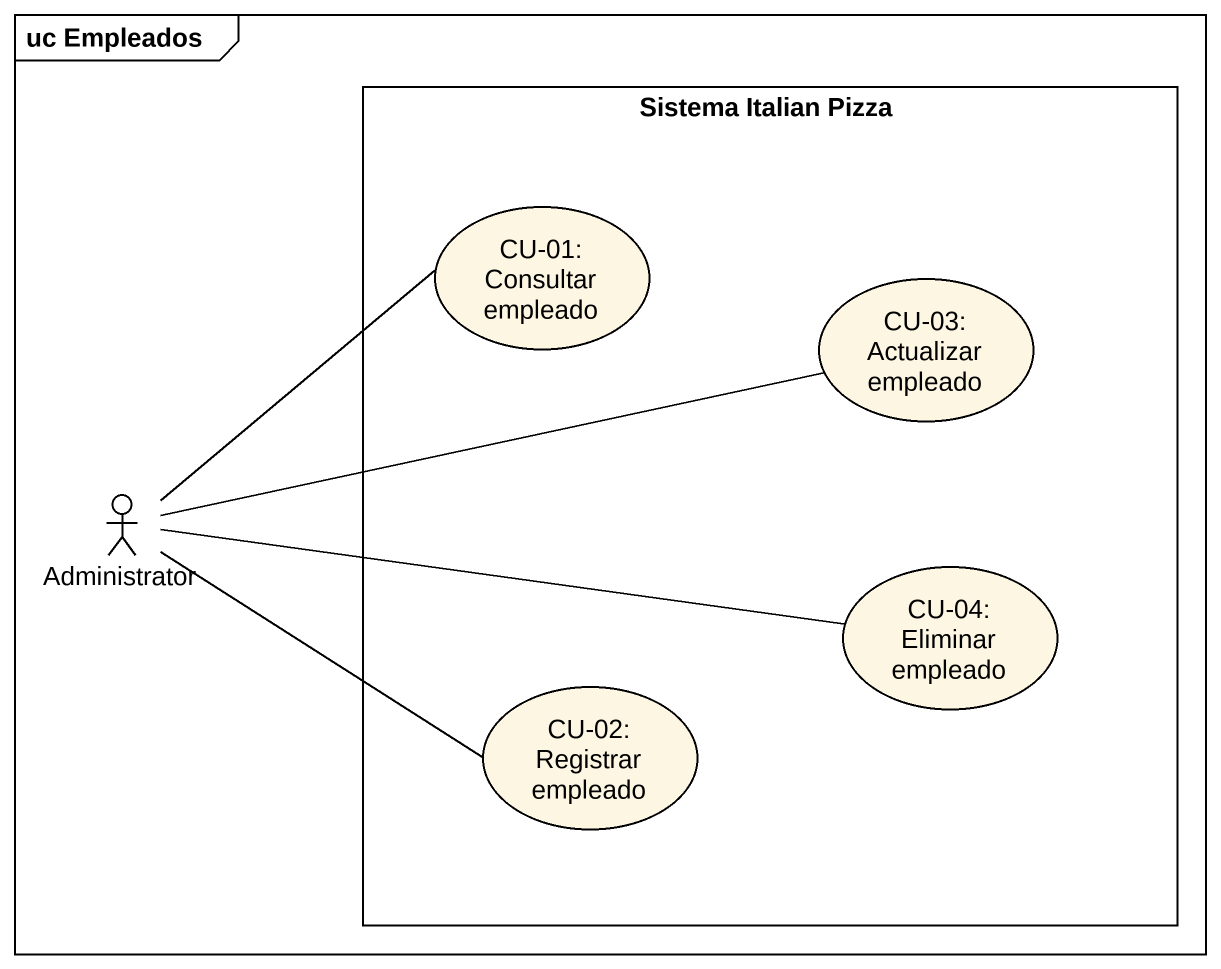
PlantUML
@startuml
mainframe uc Empleados
rectangle "Sistema Italian Pizza" as Sistema_Italian_Pizza {
  usecase "CU-01: Consultar empleado" as CU_01_Consultar_empleado
  usecase "CU-03: Actualizar empleado" as CU_03_Actualizar_empleado
  usecase "CU-04: Eliminar empleado" as CU_04_Eliminar_empleado
  usecase "CU-02: Registrar empleado" as CU_02_Registrar_empleado
}
actor Administrator
Administrator -up- CU_01_Consultar_empleado
Administrator -right- CU_03_Actualizar_empleado
Administrator -right- CU_04_Eliminar_empleado
Administrator -right- CU_02_Registrar_empleado
@enduml
